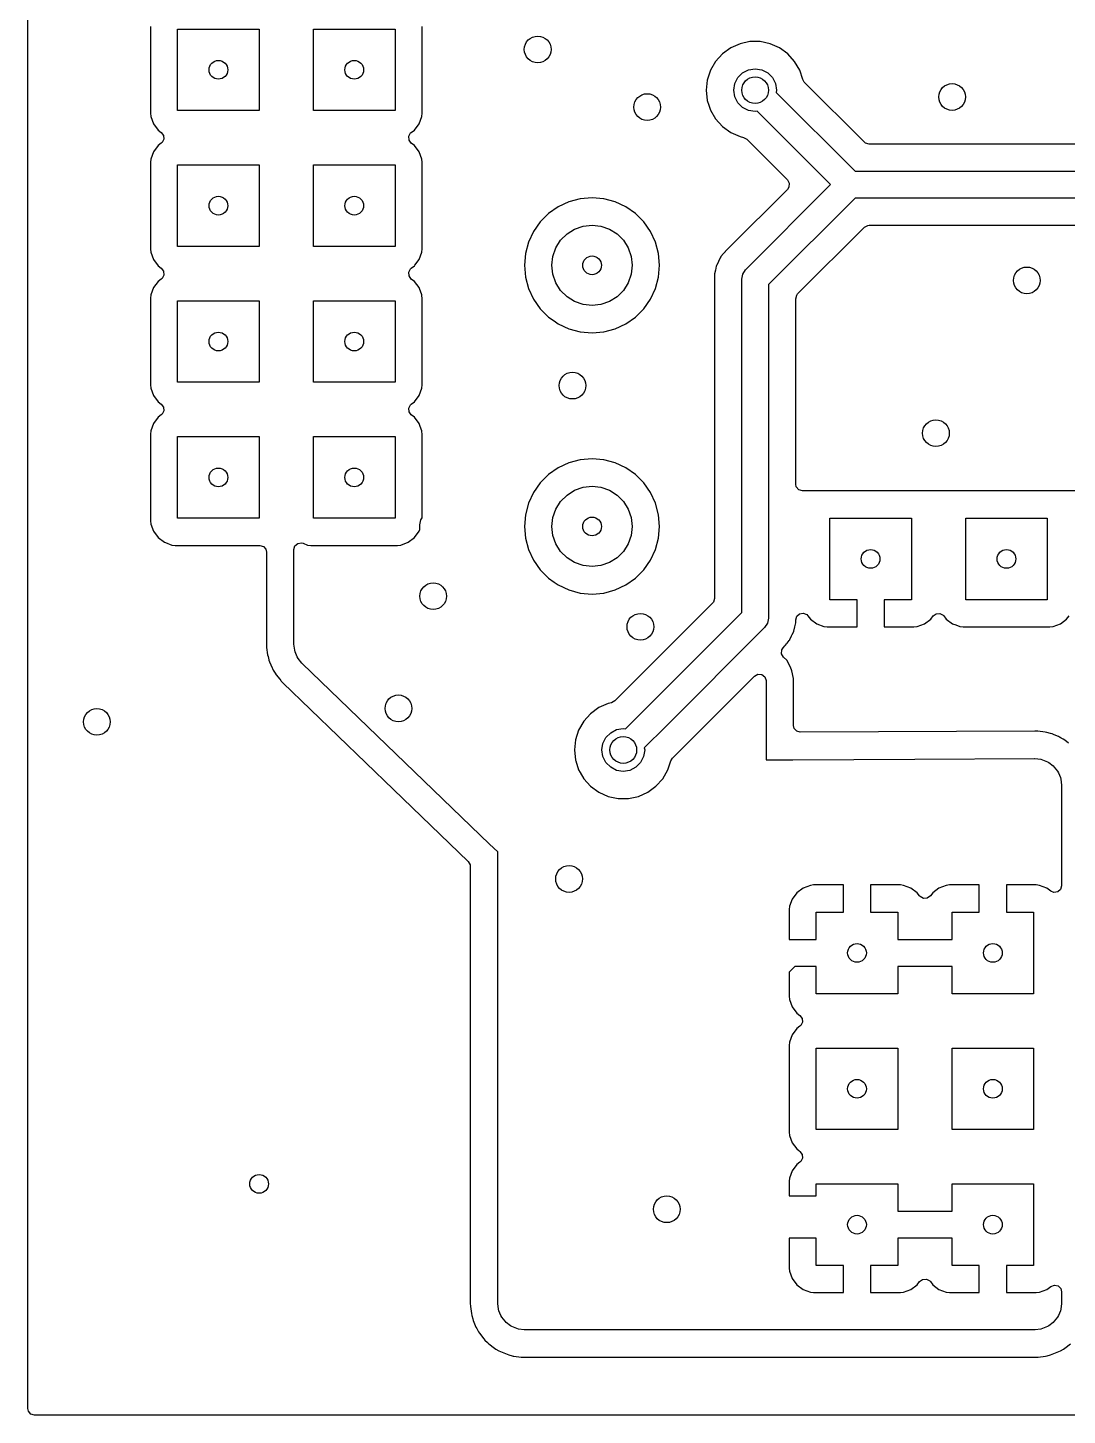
# Model space of a CAD drawing. Extents: x 4.75 to 6.29, y -4.5 to -2.96.
# Drawn here: x 4.754 to 5.519, y -4.498 to -3.477 of the extents above; entities that cross this region are included whole.
import ezdxf

# ---------------------------------------------------------------- set-up
doc = ezdxf.new("R2010")
doc.units = 0
doc.header["$MEASUREMENT"] = 0
doc.layers.add('BLACK', color=7, linetype='CONTINUOUS')

msp = doc.modelspace()

# ---------------------------------------------------------------- linework, layer by layer
at = {"layer": 'BLACK', "linetype": 'CONTINUOUS'}
for p, q in [((4.75411, -3.83947), (4.75411, -2.96222)), ((4.84439, -3.47564), (4.84439, -3.53947)), ((4.86441, -3.53756), (4.86441, -3.47756)), ((4.86441, -3.47756), (4.92441, -3.47756)), ((4.92441, -3.47756), (4.92441, -3.53756)), ((4.96441, -3.53756), (4.96441, -3.47756)), ((4.96441, -3.47756), (5.02441, -3.47756)), ((5.02441, -3.47756), (5.02441, -3.53756)), ((5.04443, -3.53947), (5.04443, -3.47564)), ((5.27143, -3.49141), (5.26534, -3.49583)), ((5.2783, -3.48835), (5.27143, -3.49141)), ((5.28565, -3.48679), (5.2783, -3.48835)), ((5.29317, -3.48679), (5.28565, -3.48679)), ((5.30052, -3.48835), (5.29317, -3.48679)), ((5.30739, -3.49141), (5.30052, -3.48835)), ((5.31347, -3.49583), (5.30739, -3.49141)), ((5.26031, -3.50142), (5.25655, -3.50793)), ((5.26534, -3.49583), (5.26031, -3.50142)), ((5.26031, -3.50142), (5.26031, -3.50142)), ((5.31851, -3.50142), (5.31347, -3.49583)), ((5.32226, -3.50793), (5.31851, -3.50142)), ((5.31851, -3.50142), (5.31851, -3.50142)), ((5.31851, -3.50142), (5.31851, -3.50142)), ((5.25655, -3.50793), (5.25423, -3.51508)), ((5.25655, -3.50793), (5.25655, -3.50793)), ((5.27667, -3.5133), (5.28015, -3.50982)), ((5.28015, -3.50982), (5.28454, -3.50758)), ((5.28454, -3.50758), (5.28941, -3.50681)), ((5.28941, -3.50681), (5.29428, -3.50758)), ((5.29428, -3.50758), (5.29867, -3.50982)), ((5.29867, -3.50982), (5.30215, -3.5133)), ((5.32442, -3.51458), (5.32226, -3.50793)), ((5.32226, -3.50793), (5.32226, -3.50793)), ((5.32226, -3.50793), (5.32226, -3.50793)), ((5.25423, -3.51508), (5.25344, -3.52256)), ((5.25344, -3.52256), (5.25423, -3.53004)), ((5.27366, -3.52256), (5.27443, -3.51769)), ((5.27443, -3.52742), (5.27366, -3.52256)), ((5.27443, -3.51769), (5.27667, -3.5133)), ((5.30215, -3.5133), (5.30439, -3.51769)), ((5.30439, -3.51769), (5.30516, -3.52256)), ((5.30516, -3.52256), (5.30491, -3.52414)), ((5.32563, -3.51655), (5.32442, -3.51458)), ((5.36985, -3.56077), (5.32563, -3.51655)), ((5.25423, -3.53004), (5.25541, -3.53368)), ((5.27667, -3.53181), (5.27443, -3.52742)), ((5.28015, -3.5353), (5.27667, -3.53181)), ((5.30491, -3.52414), (5.36302, -3.58224)), ((4.84439, -3.53947), (4.84465, -3.54186)), ((4.84465, -3.54186), (4.84465, -3.54186)), ((4.84465, -3.54186), (4.84666, -3.54725)), ((4.92441, -3.53756), (4.86441, -3.53756)), ((5.02441, -3.53756), (4.96441, -3.53756)), ((5.04216, -3.54725), (5.04417, -3.54186)), ((5.04417, -3.54186), (5.04443, -3.53947)), ((5.25541, -3.53368), (5.25655, -3.53719)), ((5.25655, -3.53719), (5.25655, -3.53719)), ((5.25655, -3.53719), (5.26031, -3.5437)), ((5.26031, -3.5437), (5.26031, -3.5437)), ((5.26031, -3.5437), (5.26534, -3.54928)), ((5.28454, -3.53754), (5.28015, -3.5353)), ((5.28941, -3.53831), (5.28454, -3.53754)), ((5.29099, -3.53806), (5.28941, -3.53831)), ((5.34502, -3.59209), (5.29099, -3.53806)), ((4.84666, -3.54725), (4.84666, -3.54725)), ((4.84666, -3.54725), (4.85011, -3.55186)), ((4.85011, -3.55186), (4.85242, -3.55359)), ((4.85242, -3.55359), (4.85409, -3.55583)), ((5.03587, -3.55405), (5.0364, -3.55359)), ((5.0364, -3.55359), (5.03871, -3.55186)), ((5.03871, -3.55186), (5.04216, -3.54725)), ((5.04216, -3.54725), (5.04216, -3.54725)), ((5.04216, -3.54725), (5.04216, -3.54725)), ((5.26534, -3.54928), (5.26534, -3.54928)), ((5.26534, -3.54928), (5.27143, -3.5537)), ((5.27143, -3.5537), (5.2783, -3.55676)), ((4.85011, -3.56326), (4.84666, -3.56787)), ((4.85242, -3.56153), (4.85011, -3.56326)), ((4.85295, -3.56107), (4.85242, -3.56153)), ((4.85429, -3.55861), (4.85295, -3.56107)), ((4.85409, -3.55583), (4.85429, -3.55861)), ((5.03453, -3.5565), (5.03587, -3.55405)), ((5.03473, -3.55929), (5.03453, -3.5565)), ((5.0364, -3.56153), (5.03473, -3.55929)), ((5.03871, -3.56326), (5.0364, -3.56153)), ((5.04216, -3.56787), (5.03871, -3.56326)), ((5.2783, -3.55676), (5.28078, -3.55729)), ((5.28078, -3.55729), (5.28324, -3.55862)), ((5.28324, -3.55862), (5.28325, -3.55863)), ((5.28325, -3.55863), (5.3132, -3.58858)), ((5.37068, -3.56144), (5.36985, -3.56077)), ((5.37336, -3.56222), (5.37068, -3.56144)), ((5.61099, -3.56222), (5.37336, -3.56222)), ((4.84465, -3.57326), (4.84439, -3.57564)), ((4.84666, -3.56787), (4.84465, -3.57326)), ((4.84465, -3.57326), (4.84465, -3.57326)), ((4.84666, -3.56787), (4.84666, -3.56787)), ((5.04417, -3.57326), (5.04216, -3.56787)), ((5.04216, -3.56787), (5.04216, -3.56787)), ((5.04443, -3.57564), (5.04417, -3.57326)), ((5.04417, -3.57326), (5.04417, -3.57326)), ((4.84439, -3.57564), (4.84439, -3.63947)), ((4.86441, -3.63756), (4.86441, -3.57756)), ((4.86441, -3.57756), (4.92441, -3.57756)), ((4.92441, -3.57756), (4.92441, -3.63756)), ((4.96441, -3.63756), (4.96441, -3.57756)), ((4.96441, -3.57756), (5.02441, -3.57756)), ((5.02441, -3.57756), (5.02441, -3.63756)), ((5.04443, -3.63947), (5.04443, -3.57564)), ((5.04443, -3.57564), (5.04443, -3.57564)), ((5.36302, -3.58224), (5.62134, -3.58224)), ((5.28245, -3.65466), (5.34502, -3.59209)), ((5.3132, -3.58858), (5.31454, -3.59103)), ((5.31434, -3.59382), (5.3132, -3.59559)), ((5.31454, -3.59103), (5.31434, -3.59382)), ((5.15239, -3.6047), (5.14453, -3.60837)), ((5.16077, -3.60246), (5.15239, -3.6047)), ((5.15239, -3.6047), (5.15239, -3.6047)), ((5.16941, -3.6017), (5.16077, -3.60246)), ((5.17805, -3.60246), (5.16941, -3.6017)), ((5.18643, -3.6047), (5.17805, -3.60246)), ((5.19429, -3.60837), (5.18643, -3.6047)), ((5.18643, -3.6047), (5.18643, -3.6047)), ((5.3132, -3.59559), (5.27009, -3.63871)), ((5.36302, -3.60193), (5.29925, -3.66569)), ((5.62541, -3.60193), (5.36302, -3.60193)), ((5.13742, -3.61334), (5.13129, -3.61947)), ((5.13743, -3.61334), (5.13742, -3.61334)), ((5.14453, -3.60837), (5.13743, -3.61334)), ((5.20139, -3.61334), (5.19429, -3.60837)), ((5.19429, -3.60837), (5.19429, -3.60837)), ((5.20753, -3.61947), (5.20139, -3.61334)), ((5.20139, -3.61334), (5.20139, -3.61334)), ((5.20139, -3.61334), (5.20139, -3.61334)), ((5.13129, -3.61947), (5.12632, -3.62658)), ((5.13129, -3.61947), (5.13129, -3.61947)), ((5.15099, -3.62836), (5.15659, -3.62484)), ((5.15659, -3.62484), (5.16283, -3.62265)), ((5.16283, -3.62265), (5.16941, -3.62191)), ((5.16941, -3.62191), (5.17598, -3.62265)), ((5.17598, -3.62265), (5.18223, -3.62484)), ((5.18223, -3.62484), (5.18783, -3.62836)), ((5.2125, -3.62658), (5.20753, -3.61947)), ((5.32072, -3.67253), (5.36985, -3.6234)), ((5.36985, -3.6234), (5.37231, -3.62206)), ((5.37231, -3.62206), (5.37336, -3.62195)), ((5.37336, -3.62195), (5.62288, -3.62195)), ((5.12265, -3.63444), (5.12041, -3.64282)), ((5.12632, -3.62658), (5.12265, -3.63444)), ((5.12265, -3.63444), (5.12265, -3.63444)), ((5.14279, -3.63864), (5.14631, -3.63303)), ((5.14631, -3.63303), (5.15099, -3.62836)), ((5.18783, -3.62836), (5.19251, -3.63303)), ((5.19251, -3.63303), (5.19603, -3.63864)), ((5.21617, -3.63444), (5.2125, -3.62658)), ((5.21841, -3.64282), (5.21617, -3.63444)), ((4.84439, -3.63947), (4.84465, -3.64186)), ((4.84465, -3.64186), (4.84465, -3.64186)), ((4.84465, -3.64186), (4.84666, -3.64725)), ((4.92441, -3.63756), (4.86441, -3.63756)), ((5.02441, -3.63756), (4.96441, -3.63756)), ((5.04216, -3.64725), (5.04417, -3.64186)), ((5.04417, -3.64186), (5.04422, -3.64142)), ((5.04422, -3.64142), (5.04443, -3.63947)), ((5.04443, -3.63947), (5.04443, -3.63947)), ((5.12041, -3.64282), (5.11965, -3.65146)), ((5.13986, -3.65146), (5.1406, -3.64488)), ((5.1406, -3.64488), (5.14279, -3.63864)), ((5.19603, -3.63864), (5.19822, -3.64488)), ((5.19822, -3.64488), (5.19896, -3.65146)), ((5.21917, -3.65146), (5.21841, -3.64282)), ((5.26382, -3.64583), (5.26253, -3.6486)), ((5.26397, -3.64559), (5.26382, -3.64583)), ((5.26413, -3.64533), (5.26397, -3.64558)), ((5.26397, -3.64558), (5.26397, -3.64559)), ((5.26429, -3.64509), (5.26413, -3.64534)), ((5.26413, -3.64534), (5.26413, -3.64533)), ((5.26625, -3.64275), (5.26429, -3.64509)), ((5.26706, -3.64173), (5.26625, -3.64275)), ((5.2673, -3.6415), (5.26706, -3.64173)), ((5.26706, -3.64173), (5.26706, -3.64173)), ((5.26744, -3.64134), (5.2673, -3.6415)), ((5.26878, -3.63975), (5.26744, -3.64134)), ((5.26954, -3.63918), (5.26878, -3.63975)), ((5.27009, -3.63871), (5.26954, -3.63918)), ((4.84666, -3.64725), (4.84666, -3.64725)), ((4.84666, -3.64725), (4.85011, -3.65186)), ((4.85011, -3.65186), (4.85242, -3.65359)), ((4.85242, -3.65359), (4.85409, -3.65583)), ((4.85409, -3.65583), (4.85429, -3.65861)), ((5.03453, -3.6565), (5.03587, -3.65405)), ((5.03587, -3.65405), (5.0364, -3.65359)), ((5.0364, -3.65359), (5.03871, -3.65186)), ((5.03871, -3.65186), (5.03901, -3.65146)), ((5.03901, -3.65146), (5.04216, -3.64725)), ((5.04216, -3.64725), (5.04216, -3.64725)), ((5.04216, -3.64725), (5.04216, -3.64725)), ((5.11965, -3.65146), (5.12041, -3.6601)), ((5.1406, -3.65803), (5.13986, -3.65146)), ((5.19896, -3.65146), (5.19822, -3.65803)), ((5.21841, -3.6601), (5.21917, -3.65146)), ((5.26025, -3.65515), (5.25963, -3.6578)), ((5.26057, -3.65359), (5.26025, -3.65515)), ((5.26087, -3.65216), (5.26057, -3.65359)), ((5.26096, -3.65188), (5.26087, -3.65216)), ((5.26106, -3.6516), (5.26096, -3.65188)), ((5.26096, -3.65188), (5.26096, -3.65188)), ((5.26116, -3.65133), (5.26106, -3.6516)), ((5.26106, -3.6516), (5.26106, -3.6516)), ((5.26253, -3.6486), (5.26116, -3.65133)), ((5.28032, -3.65785), (5.28245, -3.65466)), ((5.28245, -3.65466), (5.28245, -3.65466)), ((4.85011, -3.66326), (4.84666, -3.66787)), ((4.85242, -3.66153), (4.85011, -3.66326)), ((4.85295, -3.66107), (4.85242, -3.66153)), ((4.85429, -3.65861), (4.85295, -3.66107)), ((5.03473, -3.65929), (5.03453, -3.6565)), ((5.0364, -3.66153), (5.03473, -3.65929)), ((5.03871, -3.66326), (5.0364, -3.66153)), ((5.04216, -3.66787), (5.03871, -3.66326)), ((5.12041, -3.6601), (5.12265, -3.66848)), ((5.14279, -3.66428), (5.1406, -3.65803)), ((5.14631, -3.66988), (5.14279, -3.66428)), ((5.19603, -3.66428), (5.19251, -3.66988)), ((5.19822, -3.65803), (5.19603, -3.66428)), ((5.21617, -3.66848), (5.21841, -3.6601)), ((5.25948, -3.65871), (5.25946, -3.659)), ((5.25946, -3.659), (5.25955, -3.66205)), ((5.25951, -3.65841), (5.25948, -3.65871)), ((5.25948, -3.65871), (5.25948, -3.65871)), ((5.25955, -3.65813), (5.25951, -3.65841)), ((5.25951, -3.65841), (5.25951, -3.65841)), ((5.25963, -3.6578), (5.25955, -3.65813)), ((5.25955, -3.66205), (5.25955, -3.89674)), ((5.27957, -3.66162), (5.28032, -3.65785)), ((5.27957, -3.90709), (5.27957, -3.66162)), ((5.29925, -3.66569), (5.29925, -3.91117)), ((4.84465, -3.67326), (4.84439, -3.67564)), ((4.84439, -3.67564), (4.84439, -3.73947)), ((4.84666, -3.66787), (4.84465, -3.67326)), ((4.84465, -3.67326), (4.84465, -3.67326)), ((4.84666, -3.66787), (4.84666, -3.66787)), ((5.04239, -3.66848), (5.04216, -3.66787)), ((5.04216, -3.66787), (5.04216, -3.66787)), ((5.04216, -3.66787), (5.04216, -3.66787)), ((5.04417, -3.67326), (5.04239, -3.66848)), ((5.04425, -3.67398), (5.04417, -3.67326)), ((5.04417, -3.67326), (5.04417, -3.67326)), ((5.04443, -3.67564), (5.04425, -3.67398)), ((5.04443, -3.73947), (5.04443, -3.67564)), ((5.12265, -3.66848), (5.12265, -3.66848)), ((5.12265, -3.66848), (5.12632, -3.67634)), ((5.12632, -3.67634), (5.12632, -3.67634)), ((5.12632, -3.67634), (5.13129, -3.68344)), ((5.15099, -3.67456), (5.14631, -3.66988)), ((5.15659, -3.67808), (5.15099, -3.67456)), ((5.18783, -3.67456), (5.18223, -3.67808)), ((5.19251, -3.66988), (5.18783, -3.67456)), ((5.20753, -3.68344), (5.2125, -3.67634)), ((5.2125, -3.67634), (5.21617, -3.66848)), ((5.31927, -3.67604), (5.32006, -3.67336)), ((5.31927, -3.81254), (5.31927, -3.67604)), ((5.32006, -3.67336), (5.32072, -3.67253)), ((4.86441, -3.73756), (4.86441, -3.67756)), ((4.86441, -3.67756), (4.92441, -3.67756)), ((4.92441, -3.67756), (4.92441, -3.73756)), ((4.96441, -3.73756), (4.96441, -3.67756)), ((4.96441, -3.67756), (5.02441, -3.67756)), ((5.02441, -3.67756), (5.02441, -3.73756)), ((5.13129, -3.68344), (5.13129, -3.68344)), ((5.13129, -3.68344), (5.13129, -3.68344)), ((5.13129, -3.68344), (5.13742, -3.68958)), ((5.16283, -3.68027), (5.15659, -3.67808)), ((5.16941, -3.68101), (5.16283, -3.68027)), ((5.17598, -3.68027), (5.16941, -3.68101)), ((5.18223, -3.67808), (5.17598, -3.68027)), ((5.20139, -3.68958), (5.20753, -3.68344)), ((5.13742, -3.68958), (5.13743, -3.68958)), ((5.13743, -3.68958), (5.13743, -3.68958)), ((5.13743, -3.68958), (5.14148, -3.69242)), ((5.14148, -3.69242), (5.14453, -3.69455)), ((5.14453, -3.69455), (5.15239, -3.69822)), ((5.18643, -3.69822), (5.19429, -3.69455)), ((5.19429, -3.69455), (5.20139, -3.68958)), ((5.15239, -3.69822), (5.16077, -3.70046)), ((5.16077, -3.70046), (5.16941, -3.70122)), ((5.16941, -3.70122), (5.17805, -3.70046)), ((5.17805, -3.70046), (5.18643, -3.69822)), ((4.92441, -3.73756), (4.86441, -3.73756)), ((5.02441, -3.73756), (4.96441, -3.73756)), ((4.84439, -3.73947), (4.84465, -3.74186)), ((4.84465, -3.74186), (4.84465, -3.74186)), ((4.84465, -3.74186), (4.84666, -3.74725)), ((4.84666, -3.74725), (4.84666, -3.74725)), ((4.84666, -3.74725), (4.85011, -3.75186)), ((5.03871, -3.75186), (5.04216, -3.74725)), ((5.04216, -3.74725), (5.04417, -3.74186)), ((5.04216, -3.74725), (5.04216, -3.74725)), ((5.04216, -3.74725), (5.04216, -3.74725)), ((5.04417, -3.74186), (5.04443, -3.73947)), ((4.85011, -3.75186), (4.85242, -3.75359)), ((4.85242, -3.75359), (4.85409, -3.75583)), ((4.85409, -3.75583), (4.85429, -3.75861)), ((5.03453, -3.7565), (5.03587, -3.75405)), ((5.03473, -3.75929), (5.03453, -3.7565)), ((5.03587, -3.75405), (5.0364, -3.75359)), ((5.0364, -3.75359), (5.03871, -3.75186)), ((4.84666, -3.76787), (4.84465, -3.77326)), ((4.85011, -3.76326), (4.84666, -3.76787)), ((4.84666, -3.76787), (4.84666, -3.76787)), ((4.85242, -3.76153), (4.85011, -3.76326)), ((4.85295, -3.76107), (4.85242, -3.76153)), ((4.85429, -3.75861), (4.85295, -3.76107)), ((5.0364, -3.76153), (5.03473, -3.75929)), ((5.03871, -3.76326), (5.0364, -3.76153)), ((5.04216, -3.76787), (5.03871, -3.76326)), ((5.04303, -3.77019), (5.04216, -3.76787)), ((5.04216, -3.76787), (5.04216, -3.76787)), ((5.04216, -3.76787), (5.04216, -3.76787)), ((4.84465, -3.77326), (4.84439, -3.77564)), ((4.84439, -3.77564), (4.84439, -3.83947)), ((4.84465, -3.77326), (4.84465, -3.77326)), ((4.86441, -3.83756), (4.86441, -3.77756)), ((4.86441, -3.77756), (4.92441, -3.77756)), ((4.92441, -3.77756), (4.92441, -3.83756)), ((4.96441, -3.83756), (4.96441, -3.77756)), ((4.96441, -3.77756), (5.02441, -3.77756)), ((5.02441, -3.77756), (5.02441, -3.83756)), ((5.04417, -3.77326), (5.04303, -3.77019)), ((5.04422, -3.77371), (5.04417, -3.77326)), ((5.04417, -3.77326), (5.04417, -3.77326)), ((5.04443, -3.77564), (5.04422, -3.77371)), ((5.04443, -3.8372), (5.04443, -3.77564)), ((5.15239, -3.7969), (5.14453, -3.80057)), ((5.16077, -3.79466), (5.15239, -3.7969)), ((5.15239, -3.7969), (5.15239, -3.7969)), ((5.16941, -3.7939), (5.16077, -3.79466)), ((5.17805, -3.79466), (5.16941, -3.7939)), ((5.18643, -3.7969), (5.17805, -3.79466)), ((5.19429, -3.80057), (5.18643, -3.7969)), ((5.18643, -3.7969), (5.18643, -3.7969)), ((5.13742, -3.80554), (5.13129, -3.81167)), ((5.13743, -3.80554), (5.13742, -3.80554)), ((5.14453, -3.80057), (5.13743, -3.80554)), ((5.20139, -3.80554), (5.19429, -3.80057)), ((5.19429, -3.80057), (5.19429, -3.80057)), ((5.20753, -3.81167), (5.20139, -3.80554)), ((5.20139, -3.80554), (5.20139, -3.80554)), ((5.20139, -3.80554), (5.20139, -3.80554)), ((5.12632, -3.81878), (5.12265, -3.82664)), ((5.13129, -3.81167), (5.12632, -3.81878)), ((5.13129, -3.81167), (5.13129, -3.81167)), ((5.15099, -3.82056), (5.15659, -3.81704)), ((5.15659, -3.81704), (5.16283, -3.81485)), ((5.16283, -3.81485), (5.16941, -3.81411)), ((5.16941, -3.81411), (5.17598, -3.81485)), ((5.17598, -3.81485), (5.18223, -3.81704)), ((5.18223, -3.81704), (5.18783, -3.82056)), ((5.2125, -3.81878), (5.20753, -3.81167)), ((5.21617, -3.82664), (5.2125, -3.81878)), ((5.31972, -3.8146), (5.31927, -3.81254)), ((5.32155, -3.81671), (5.31972, -3.8146)), ((5.32423, -3.8175), (5.32155, -3.81671)), ((5.57919, -3.8175), (5.32423, -3.8175)), ((5.12265, -3.82664), (5.12041, -3.83502)), ((5.12265, -3.82664), (5.12265, -3.82664)), ((5.14279, -3.83084), (5.14631, -3.82523)), ((5.14631, -3.82523), (5.15099, -3.82056)), ((5.18783, -3.82056), (5.19251, -3.82523)), ((5.19251, -3.82523), (5.19603, -3.83084)), ((5.21841, -3.83502), (5.21617, -3.82664)), ((4.75411, -4.49289), (4.75411, -3.83947)), ((4.84439, -3.83947), (4.84465, -3.84186)), ((4.92441, -3.83756), (4.86441, -3.83756)), ((5.02441, -3.83756), (4.96441, -3.83756)), ((5.04266, -3.8425), (5.04341, -3.83873)), ((5.04341, -3.83873), (5.04443, -3.8372)), ((5.12041, -3.83502), (5.11965, -3.84366)), ((5.13986, -3.84366), (5.1406, -3.83708)), ((5.1406, -3.83708), (5.14279, -3.83084)), ((5.19603, -3.83084), (5.19822, -3.83708)), ((5.19822, -3.83708), (5.19896, -3.84366)), ((5.21917, -3.84366), (5.21841, -3.83502)), ((5.34441, -3.89756), (5.34441, -3.83756)), ((5.34441, -3.83756), (5.40441, -3.83756)), ((5.40441, -3.83756), (5.40441, -3.89756)), ((5.44441, -3.89756), (5.44441, -3.83756)), ((5.44441, -3.83756), (5.50441, -3.83756)), ((5.50441, -3.83756), (5.50441, -3.89756)), ((4.84465, -3.84186), (4.84465, -3.84186)), ((4.84465, -3.84186), (4.84666, -3.84725)), ((4.84666, -3.84725), (4.84666, -3.84725)), ((4.84666, -3.84725), (4.85011, -3.85186)), ((5.03871, -3.85186), (5.04216, -3.84725)), ((5.04216, -3.84725), (5.04266, -3.84592)), ((5.04266, -3.84592), (5.04266, -3.8425)), ((5.11965, -3.84366), (5.12041, -3.8523)), ((5.1406, -3.85023), (5.13986, -3.84366)), ((5.19896, -3.84366), (5.19822, -3.85023)), ((5.21841, -3.8523), (5.21917, -3.84366)), ((4.85011, -3.85186), (4.85472, -3.85531)), ((4.85472, -3.85531), (4.85472, -3.85531)), ((4.85472, -3.85531), (4.85472, -3.85531)), ((4.85472, -3.85531), (4.8554, -3.85556)), ((4.8554, -3.85556), (4.86011, -3.85732)), ((4.86011, -3.85732), (4.86011, -3.85732)), ((4.86011, -3.85732), (4.86249, -3.85758)), ((4.86249, -3.85758), (4.86249, -3.85758)), ((4.86249, -3.85758), (4.86249, -3.85758)), ((4.86249, -3.85758), (4.86249, -3.85758)), ((4.86249, -3.85758), (4.92482, -3.85758)), ((4.92482, -3.85758), (4.9275, -3.85837)), ((4.9275, -3.85837), (4.92934, -3.86048)), ((4.95, -3.8607), (4.95079, -3.85801)), ((4.95079, -3.85801), (4.9529, -3.85618)), ((4.9529, -3.85618), (4.95567, -3.85579)), ((4.95567, -3.85579), (4.95669, -3.85605)), ((4.95669, -3.85605), (4.96011, -3.85732)), ((4.96011, -3.85732), (4.96011, -3.85732)), ((4.96011, -3.85732), (4.96011, -3.85732)), ((4.96011, -3.85732), (4.96249, -3.85758)), ((4.96249, -3.85758), (4.96249, -3.85758)), ((4.96249, -3.85758), (4.96249, -3.85758)), ((4.96249, -3.85758), (4.96249, -3.85758)), ((4.96249, -3.85758), (5.02632, -3.85758)), ((5.02632, -3.85758), (5.02871, -3.85732)), ((5.02632, -3.85758), (5.02632, -3.85758)), ((5.02632, -3.85758), (5.02632, -3.85758)), ((5.02632, -3.85758), (5.02632, -3.85758)), ((5.02871, -3.85732), (5.0341, -3.85531)), ((5.02871, -3.85732), (5.02871, -3.85732)), ((5.02871, -3.85732), (5.02871, -3.85732)), ((5.0341, -3.85531), (5.03871, -3.85186)), ((5.12041, -3.8523), (5.12265, -3.86068)), ((5.14279, -3.85648), (5.1406, -3.85023)), ((5.14631, -3.86208), (5.14279, -3.85648)), ((5.19603, -3.85648), (5.19251, -3.86208)), ((5.19822, -3.85023), (5.19603, -3.85648)), ((5.21617, -3.86068), (5.21841, -3.8523)), ((4.92934, -3.86048), (4.92978, -3.86254)), ((4.92978, -3.86254), (4.92978, -3.93039)), ((4.95, -3.93005), (4.95, -3.8607)), ((5.12265, -3.86068), (5.12265, -3.86068)), ((5.12265, -3.86068), (5.12632, -3.86854)), ((5.12632, -3.86854), (5.12632, -3.86854)), ((5.12632, -3.86854), (5.13129, -3.87564)), ((5.15099, -3.86676), (5.14631, -3.86208)), ((5.15659, -3.87028), (5.15099, -3.86676)), ((5.16283, -3.87247), (5.15659, -3.87028)), ((5.18223, -3.87028), (5.17598, -3.87247)), ((5.18783, -3.86676), (5.18223, -3.87028)), ((5.19251, -3.86208), (5.18783, -3.86676)), ((5.20753, -3.87564), (5.2125, -3.86854)), ((5.2125, -3.86854), (5.21617, -3.86068)), ((5.13129, -3.87564), (5.13129, -3.87564)), ((5.13129, -3.87564), (5.13129, -3.87564)), ((5.13129, -3.87564), (5.13742, -3.88178)), ((5.16941, -3.87321), (5.16283, -3.87247)), ((5.17598, -3.87247), (5.16941, -3.87321)), ((5.20139, -3.88178), (5.20753, -3.87564)), ((5.13742, -3.88178), (5.13743, -3.88178)), ((5.13743, -3.88178), (5.13743, -3.88178)), ((5.13743, -3.88178), (5.14148, -3.88462)), ((5.14148, -3.88462), (5.14453, -3.88675)), ((5.14453, -3.88675), (5.15239, -3.89042)), ((5.15239, -3.89042), (5.16077, -3.89266)), ((5.17805, -3.89266), (5.18643, -3.89042)), ((5.18643, -3.89042), (5.19429, -3.88675)), ((5.19429, -3.88675), (5.20139, -3.88178)), ((5.16077, -3.89266), (5.16941, -3.89342)), ((5.16941, -3.89342), (5.17805, -3.89266)), ((5.25809, -3.90025), (5.19658, -3.96177)), ((5.25876, -3.89943), (5.25809, -3.90025)), ((5.25955, -3.89674), (5.25876, -3.89943)), ((5.36441, -3.89756), (5.34441, -3.89756)), ((5.36441, -3.91756), (5.36441, -3.89756)), ((5.40441, -3.89756), (5.38441, -3.89756)), ((5.38441, -3.89756), (5.38441, -3.91756)), ((5.50441, -3.89756), (5.44441, -3.89756)), ((5.20972, -3.97694), (5.27957, -3.90709)), ((5.29925, -3.91117), (5.2985, -3.91494)), ((5.31932, -3.91247), (5.32003, -3.90976)), ((5.32003, -3.90976), (5.32209, -3.90787)), ((5.32209, -3.90787), (5.32484, -3.90739)), ((5.32484, -3.90739), (5.32742, -3.90848)), ((5.32742, -3.90848), (5.32825, -3.90935)), ((5.32825, -3.90935), (5.33012, -3.91185)), ((5.4187, -3.91185), (5.42043, -3.90954)), ((5.42043, -3.90954), (5.42266, -3.90786)), ((5.42266, -3.90786), (5.42545, -3.90766)), ((5.42545, -3.90766), (5.4279, -3.909)), ((5.4279, -3.909), (5.42837, -3.90954)), ((5.42837, -3.90954), (5.43011, -3.91186)), ((5.51871, -3.91186), (5.52044, -3.90955)), ((5.29637, -3.91813), (5.22364, -3.99086)), ((5.2985, -3.91494), (5.29637, -3.91813)), ((5.31675, -3.92328), (5.31766, -3.92145)), ((5.31766, -3.92145), (5.31776, -3.92118)), ((5.31766, -3.92145), (5.31766, -3.92145)), ((5.31776, -3.92118), (5.31786, -3.9209)), ((5.31776, -3.92118), (5.31776, -3.92118)), ((5.31786, -3.9209), (5.31795, -3.92063)), ((5.31786, -3.9209), (5.31786, -3.9209)), ((5.31795, -3.92063), (5.31857, -3.91763)), ((5.31795, -3.92063), (5.31795, -3.92063)), ((5.31857, -3.91763), (5.31858, -3.91758)), ((5.31858, -3.91758), (5.31927, -3.91466)), ((5.31927, -3.91466), (5.31931, -3.91437)), ((5.31931, -3.91437), (5.31934, -3.91408)), ((5.31931, -3.91437), (5.31931, -3.91437)), ((5.31936, -3.91379), (5.31932, -3.91247)), ((5.31934, -3.91408), (5.31936, -3.91379)), ((5.31934, -3.91408), (5.31934, -3.91408)), ((5.31936, -3.91379), (5.31936, -3.91379)), ((5.33012, -3.91185), (5.33473, -3.91529)), ((5.33473, -3.91529), (5.34011, -3.9173)), ((5.34011, -3.9173), (5.3425, -3.91756)), ((5.3425, -3.91756), (5.3425, -3.91756)), ((5.3425, -3.91756), (5.36441, -3.91756)), ((5.38441, -3.91756), (5.40632, -3.91756)), ((5.40632, -3.91756), (5.4087, -3.9173)), ((5.40632, -3.91756), (5.40632, -3.91756)), ((5.4087, -3.9173), (5.41409, -3.91529)), ((5.41409, -3.91529), (5.4187, -3.91185)), ((5.41409, -3.91529), (5.41409, -3.91529)), ((5.43011, -3.91186), (5.43472, -3.91531)), ((5.43472, -3.91531), (5.43472, -3.91531)), ((5.43472, -3.91531), (5.43472, -3.91531)), ((5.43472, -3.91531), (5.43704, -3.91618)), ((5.43704, -3.91618), (5.44011, -3.91732)), ((5.44011, -3.91732), (5.44011, -3.91732)), ((5.44011, -3.91732), (5.44249, -3.91758)), ((5.44249, -3.91758), (5.44249, -3.91758)), ((5.44249, -3.91758), (5.44249, -3.91758)), ((5.44249, -3.91758), (5.44249, -3.91758)), ((5.44249, -3.91758), (5.50632, -3.91758)), ((5.50632, -3.91758), (5.50871, -3.91732)), ((5.50632, -3.91758), (5.50632, -3.91758)), ((5.50632, -3.91758), (5.50632, -3.91758)), ((5.50632, -3.91758), (5.50632, -3.91758)), ((5.50871, -3.91732), (5.5141, -3.91531)), ((5.50871, -3.91732), (5.50871, -3.91732)), ((5.50871, -3.91732), (5.50871, -3.91732)), ((5.5141, -3.91531), (5.51413, -3.91529)), ((5.51413, -3.91529), (5.51871, -3.91186)), ((4.92978, -3.93039), (4.92981, -3.93106)), ((4.92981, -3.93106), (4.92987, -3.93207)), ((4.95002, -3.93038), (4.95, -3.93005)), ((4.95061, -3.93476), (4.95002, -3.93038)), ((5.31004, -3.93304), (5.31138, -3.93145)), ((5.31138, -3.93145), (5.31152, -3.93129)), ((5.31152, -3.93129), (5.31176, -3.93105)), ((5.31176, -3.93105), (5.31256, -3.93003)), ((5.31256, -3.93003), (5.31303, -3.92947)), ((5.31303, -3.92947), (5.31453, -3.92769)), ((5.31453, -3.92769), (5.31469, -3.92745)), ((5.31469, -3.92745), (5.31485, -3.9272)), ((5.31469, -3.92745), (5.31469, -3.92745)), ((5.31485, -3.9272), (5.315, -3.92695)), ((5.31485, -3.9272), (5.31485, -3.9272)), ((5.315, -3.92695), (5.31629, -3.92418)), ((5.31629, -3.92418), (5.31675, -3.92328)), ((4.92987, -3.93207), (4.92994, -3.93274)), ((4.92994, -3.93274), (4.93067, -3.93813)), ((4.93067, -3.93813), (4.93094, -3.93946)), ((4.93094, -3.93946), (4.9316, -3.94186)), ((4.9316, -3.94186), (4.93165, -3.94204)), ((4.95096, -3.93604), (4.95061, -3.93476)), ((4.9525, -3.93965), (4.95096, -3.93604)), ((4.95317, -3.94079), (4.9525, -3.93965)), ((4.95592, -3.94426), (4.95317, -3.94079)), ((5.30895, -3.93734), (5.30915, -3.93455)), ((5.31029, -3.93979), (5.30895, -3.93734)), ((5.30915, -3.93455), (5.30999, -3.93309)), ((5.30999, -3.93309), (5.31004, -3.93304)), ((5.31269, -3.9422), (5.31029, -3.93979)), ((4.93165, -3.94204), (4.93165, -3.94204)), ((4.93165, -3.94204), (4.93209, -3.94332)), ((4.93209, -3.94332), (4.93209, -3.94332)), ((4.93209, -3.94332), (4.93399, -3.9478)), ((4.93399, -3.9478), (4.93416, -3.94818)), ((4.93416, -3.94818), (4.93477, -3.94939)), ((4.93477, -3.94939), (4.93614, -3.95169)), ((4.93614, -3.95169), (4.9369, -3.95281)), ((4.95614, -3.9445), (4.95592, -3.94426)), ((5.09398, -4.0774), (4.95614, -3.9445)), ((5.31545, -3.94725), (5.31269, -3.9422)), ((5.31643, -3.94987), (5.31545, -3.94725)), ((5.31545, -3.94725), (5.31545, -3.94725)), ((5.31545, -3.94725), (5.31545, -3.94725)), ((5.31765, -3.95549), (5.31643, -3.94987)), ((5.31643, -3.94987), (5.31643, -3.94987)), ((4.9369, -3.95281), (4.93951, -3.9561)), ((4.93951, -3.9561), (4.94028, -3.95707)), ((4.94028, -3.95707), (4.94072, -3.95759)), ((4.94072, -3.95759), (4.94139, -3.95833)), ((4.94139, -3.95833), (4.94187, -3.95882)), ((4.94187, -3.95882), (5.02321, -4.03725)), ((5.19658, -3.96177), (5.18623, -3.97211)), ((5.19658, -3.96177), (5.19658, -3.96177)), ((5.23902, -4.00379), (5.28903, -3.95378)), ((5.28903, -3.95378), (5.29148, -3.95244)), ((5.29148, -3.95244), (5.29427, -3.95264)), ((5.29427, -3.95264), (5.29651, -3.95431)), ((5.29651, -3.95431), (5.29749, -3.95693)), ((5.29749, -3.95693), (5.2975, -3.95729)), ((5.2975, -3.95729), (5.2975, -4.01548)), ((5.31769, -3.9561), (5.31765, -3.95549)), ((5.31769, -3.95621), (5.31769, -3.9561)), ((5.31772, -3.95692), (5.31769, -3.95621)), ((5.31772, -3.99018), (5.31772, -3.95692)), ((5.18623, -3.97211), (5.18378, -3.97345)), ((5.16832, -3.98146), (5.16329, -3.98705)), ((5.17441, -3.97704), (5.16832, -3.98146)), ((5.18128, -3.97398), (5.17441, -3.97704)), ((5.17441, -3.97704), (5.17441, -3.97704)), ((5.18376, -3.97346), (5.18128, -3.97398)), ((5.18378, -3.97345), (5.18376, -3.97346)), ((5.19397, -3.99269), (5.20972, -3.97694)), ((5.20972, -3.97694), (5.20972, -3.97694)), ((5.16329, -3.98705), (5.15953, -3.99356)), ((5.16329, -3.98705), (5.16329, -3.98705)), ((5.18752, -3.99321), (5.19239, -3.99244)), ((5.19239, -3.99244), (5.19397, -3.99269)), ((5.22364, -3.99086), (5.20789, -4.00661)), ((5.31818, -3.99226), (5.31772, -3.99018)), ((5.32002, -3.99436), (5.31818, -3.99226)), ((5.15721, -4.00071), (5.15642, -4.00819)), ((5.15953, -3.99356), (5.15721, -4.00071)), ((5.15953, -3.99356), (5.15953, -3.99356)), ((5.17741, -4.00332), (5.17965, -3.99893)), ((5.17965, -3.99893), (5.18313, -3.99545)), ((5.18313, -3.99545), (5.18752, -3.99321)), ((5.3227, -3.99514), (5.32002, -3.99436)), ((5.49528, -3.99426), (5.3227, -3.99514)), ((5.49595, -3.99428), (5.49528, -3.99426)), ((5.49693, -3.99434), (5.49595, -3.99428)), ((5.49716, -3.99436), (5.49693, -3.99434)), ((5.49759, -3.9944), (5.49716, -3.99436)), ((5.50288, -3.99507), (5.49759, -3.9944)), ((5.50419, -3.99533), (5.50288, -3.99507)), ((5.50673, -3.996), (5.50419, -3.99533)), ((5.50419, -3.99533), (5.50419, -3.99533)), ((5.50799, -3.99642), (5.50673, -3.996)), ((5.50952, -3.99705), (5.50799, -3.99642)), ((5.50799, -3.99642), (5.50799, -3.99642)), ((5.50799, -3.99642), (5.50799, -3.99642)), ((5.51277, -3.99838), (5.50952, -3.99705)), ((5.51341, -3.99869), (5.51277, -3.99838)), ((5.51397, -3.99896), (5.51341, -3.99869)), ((5.51474, -3.9994), (5.51397, -3.99896)), ((5.51397, -3.99896), (5.51397, -3.99896)), ((5.51625, -4.00027), (5.51474, -3.9994)), ((5.51735, -4.001), (5.51625, -4.00027)), ((5.52009, -4.00309), (5.51735, -4.001)), ((5.51735, -4.001), (5.51735, -4.001)), ((5.51735, -4.001), (5.51735, -4.001)), ((5.15642, -4.00819), (5.15721, -4.01567)), ((5.17664, -4.00819), (5.17741, -4.00332)), ((5.17741, -4.01306), (5.17664, -4.00819)), ((5.17965, -4.01745), (5.17741, -4.01306)), ((5.20737, -4.01306), (5.20513, -4.01745)), ((5.20814, -4.00819), (5.20737, -4.01306)), ((5.20789, -4.00661), (5.20814, -4.00819)), ((5.22861, -4.0142), (5.23902, -4.00379)), ((5.23902, -4.00379), (5.23902, -4.00379)), ((5.15721, -4.01567), (5.15737, -4.01617)), ((5.15737, -4.01617), (5.15953, -4.02282)), ((5.15953, -4.02282), (5.16065, -4.02475)), ((5.18313, -4.02093), (5.17965, -4.01745)), ((5.18752, -4.02317), (5.18313, -4.02093)), ((5.19239, -4.02394), (5.18752, -4.02317)), ((5.19726, -4.02317), (5.19239, -4.02394)), ((5.20165, -4.02093), (5.19726, -4.02317)), ((5.20513, -4.01745), (5.20165, -4.02093)), ((5.22149, -4.02933), (5.22524, -4.02282)), ((5.22524, -4.02282), (5.2274, -4.01617)), ((5.2274, -4.01617), (5.22861, -4.0142)), ((5.2975, -4.01548), (5.31728, -4.01538)), ((5.31728, -4.01538), (5.40686, -4.01493)), ((5.31728, -4.01538), (5.31728, -4.01538)), ((5.31728, -4.01538), (5.31728, -4.01538)), ((5.31728, -4.01538), (5.31728, -4.01538)), ((5.40686, -4.01493), (5.49505, -4.01448)), ((5.49505, -4.01448), (5.49538, -4.0145)), ((5.49538, -4.0145), (5.49968, -4.01505)), ((5.49968, -4.01505), (5.50094, -4.01538)), ((5.50094, -4.01538), (5.50449, -4.01684)), ((5.50449, -4.01684), (5.50562, -4.01748)), ((5.50562, -4.01748), (5.50868, -4.01981)), ((5.50868, -4.01981), (5.5096, -4.02073)), ((5.5096, -4.02073), (5.51195, -4.02377)), ((5.16065, -4.02475), (5.16329, -4.02933)), ((5.16329, -4.02933), (5.16329, -4.02933)), ((5.16329, -4.02933), (5.16832, -4.03492)), ((5.21645, -4.03492), (5.22149, -4.02933)), ((5.51195, -4.02377), (5.5126, -4.0249)), ((5.5126, -4.0249), (5.51407, -4.02845)), ((5.51407, -4.02845), (5.51441, -4.0297)), ((5.51441, -4.0297), (5.51498, -4.034)), ((5.02321, -4.03725), (5.07827, -4.09034)), ((5.16832, -4.03492), (5.16832, -4.03492)), ((5.16832, -4.03492), (5.17441, -4.03934)), ((5.17441, -4.03934), (5.18128, -4.04239)), ((5.18128, -4.04239), (5.18863, -4.04396)), ((5.18863, -4.04396), (5.19615, -4.04396)), ((5.19615, -4.04396), (5.2035, -4.04239)), ((5.2035, -4.04239), (5.21037, -4.03934)), ((5.21037, -4.03934), (5.21645, -4.03492)), ((5.51498, -4.034), (5.515, -4.03433)), ((5.515, -4.03433), (5.515, -4.10808)), ((5.1, -4.08321), (5.09398, -4.0774)), ((5.09398, -4.0774), (5.09398, -4.0774)), ((5.1, -4.09157), (5.1, -4.08321)), ((5.07827, -4.09034), (5.07965, -4.09277)), ((5.07965, -4.09277), (5.07978, -4.09391)), ((5.07978, -4.09391), (5.07978, -4.41548)), ((5.1, -4.41515), (5.1, -4.09157)), ((5.1, -4.09157), (5.1, -4.09157)), ((5.1, -4.09157), (5.1, -4.09157)), ((5.32012, -4.11327), (5.31668, -4.11788)), ((5.32473, -4.10982), (5.32012, -4.11327)), ((5.33011, -4.10782), (5.32473, -4.10982)), ((5.32473, -4.10982), (5.32473, -4.10982)), ((5.3325, -4.10756), (5.33011, -4.10782)), ((5.35441, -4.10756), (5.3325, -4.10756)), ((5.35441, -4.12756), (5.35441, -4.10756)), ((5.39632, -4.10756), (5.37441, -4.10756)), ((5.37441, -4.10756), (5.37441, -4.12756)), ((5.3987, -4.10782), (5.39632, -4.10756)), ((5.40409, -4.10982), (5.3987, -4.10782)), ((5.4087, -4.11327), (5.40409, -4.10982)), ((5.41044, -4.1156), (5.4087, -4.11327)), ((5.4109, -4.11613), (5.41044, -4.1156)), ((5.41838, -4.1156), (5.41614, -4.11727)), ((5.42012, -4.11327), (5.41838, -4.1156)), ((5.42473, -4.10982), (5.42012, -4.11327)), ((5.43011, -4.10782), (5.42473, -4.10982)), ((5.42473, -4.10982), (5.42473, -4.10982)), ((5.4325, -4.10756), (5.43011, -4.10782)), ((5.45441, -4.10756), (5.4325, -4.10756)), ((5.45441, -4.12756), (5.45441, -4.10756)), ((5.49632, -4.10756), (5.47441, -4.10756)), ((5.47441, -4.10756), (5.47441, -4.12756)), ((5.4987, -4.10782), (5.49632, -4.10756)), ((5.50409, -4.10982), (5.4987, -4.10782)), ((5.50707, -4.11205), (5.50409, -4.10982)), ((5.50933, -4.11299), (5.50707, -4.11205)), ((5.5121, -4.11259), (5.50933, -4.11299)), ((5.51421, -4.11076), (5.5121, -4.11259)), ((5.515, -4.10808), (5.51421, -4.11076)), ((5.31467, -4.12326), (5.31441, -4.12565)), ((5.31441, -4.12565), (5.31441, -4.14756)), ((5.31668, -4.11788), (5.31467, -4.12326)), ((5.31668, -4.11788), (5.31668, -4.11788)), ((5.41335, -4.11747), (5.4109, -4.11613)), ((5.41614, -4.11727), (5.41335, -4.11747)), ((5.33441, -4.14756), (5.33441, -4.12756)), ((5.33441, -4.12756), (5.35441, -4.12756)), ((5.37441, -4.12756), (5.39441, -4.12756)), ((5.39441, -4.12756), (5.39441, -4.14756)), ((5.43441, -4.14756), (5.43441, -4.12756)), ((5.43441, -4.12756), (5.45441, -4.12756)), ((5.47441, -4.12756), (5.49441, -4.12756)), ((5.49441, -4.12756), (5.49441, -4.18756)), ((5.31441, -4.14756), (5.33441, -4.14756)), ((5.39441, -4.14756), (5.43441, -4.14756)), ((5.31864, -4.16756), (5.31441, -4.17179)), ((5.31441, -4.17179), (5.31441, -4.18947)), ((5.33441, -4.16756), (5.31864, -4.16756)), ((5.33441, -4.18756), (5.33441, -4.16756)), ((5.43441, -4.16756), (5.39441, -4.16756)), ((5.39441, -4.16756), (5.39441, -4.18756)), ((5.43441, -4.18756), (5.43441, -4.16756)), ((5.31441, -4.18947), (5.31467, -4.19185)), ((5.31467, -4.19185), (5.31668, -4.19724)), ((5.31668, -4.19724), (5.31668, -4.19724)), ((5.31668, -4.19724), (5.32012, -4.20185)), ((5.39441, -4.18756), (5.33441, -4.18756)), ((5.49441, -4.18756), (5.43441, -4.18756)), ((5.32012, -4.20185), (5.32243, -4.20358)), ((5.32243, -4.20358), (5.32411, -4.20581)), ((5.32411, -4.20581), (5.32431, -4.2086)), ((5.32011, -4.21326), (5.31666, -4.21787)), ((5.32243, -4.21152), (5.32011, -4.21326)), ((5.32297, -4.21105), (5.32243, -4.21152)), ((5.32431, -4.2086), (5.32297, -4.21105)), ((5.31465, -4.22326), (5.31439, -4.22564)), ((5.31439, -4.22564), (5.31439, -4.28947)), ((5.31666, -4.21787), (5.31465, -4.22326)), ((5.31465, -4.22326), (5.31465, -4.22326)), ((5.31666, -4.21787), (5.31666, -4.21787)), ((5.33441, -4.28756), (5.33441, -4.22756)), ((5.33441, -4.22756), (5.39441, -4.22756)), ((5.39441, -4.22756), (5.39441, -4.28756)), ((5.43441, -4.28756), (5.43441, -4.22756)), ((5.43441, -4.22756), (5.49441, -4.22756)), ((5.49441, -4.22756), (5.49441, -4.28756)), ((5.39441, -4.28756), (5.33441, -4.28756)), ((5.49441, -4.28756), (5.43441, -4.28756)), ((5.31439, -4.28947), (5.31465, -4.29186)), ((5.31465, -4.29186), (5.31465, -4.29186)), ((5.31465, -4.29186), (5.31666, -4.29725)), ((5.31666, -4.29725), (5.31666, -4.29725)), ((5.31666, -4.29725), (5.32011, -4.30186)), ((5.32011, -4.30186), (5.32011, -4.30186)), ((5.32011, -4.30186), (5.32011, -4.30186)), ((5.32011, -4.30186), (5.32153, -4.30293)), ((5.32153, -4.30293), (5.32243, -4.3036)), ((5.32243, -4.3036), (5.32411, -4.30584)), ((5.32431, -4.30863), (5.32297, -4.31108)), ((5.32411, -4.30584), (5.32431, -4.30863)), ((5.31668, -4.31788), (5.31467, -4.32326)), ((5.32012, -4.31327), (5.31668, -4.31788)), ((5.31668, -4.31788), (5.31668, -4.31788)), ((5.32243, -4.31154), (5.32012, -4.31327)), ((5.32297, -4.31108), (5.32243, -4.31154)), ((5.31467, -4.32326), (5.31441, -4.32565)), ((5.31441, -4.32565), (5.31441, -4.33642)), ((5.33441, -4.33642), (5.33441, -4.32756)), ((5.33441, -4.32756), (5.39441, -4.32756)), ((5.39441, -4.32756), (5.39441, -4.34756)), ((5.43441, -4.34756), (5.43441, -4.32756)), ((5.43441, -4.32756), (5.49441, -4.32756)), ((5.49441, -4.32756), (5.49441, -4.38756)), ((5.31441, -4.33642), (5.33441, -4.33642)), ((5.39441, -4.34756), (5.43441, -4.34756)), ((5.31441, -4.36756), (5.31441, -4.38947)), ((5.33441, -4.36756), (5.31441, -4.36756)), ((5.33441, -4.38756), (5.33441, -4.36756)), ((5.39441, -4.36756), (5.39441, -4.38756)), ((5.43441, -4.36756), (5.39441, -4.36756)), ((5.43441, -4.38756), (5.43441, -4.36756)), ((5.31441, -4.38947), (5.31467, -4.39185)), ((5.35441, -4.38756), (5.33441, -4.38756)), ((5.35441, -4.40756), (5.35441, -4.38756)), ((5.39441, -4.38756), (5.37441, -4.38756)), ((5.37441, -4.38756), (5.37441, -4.40756)), ((5.45441, -4.38756), (5.43441, -4.38756)), ((5.45441, -4.40756), (5.45441, -4.38756)), ((5.49441, -4.38756), (5.47441, -4.38756)), ((5.47441, -4.38756), (5.47441, -4.40756)), ((5.31467, -4.39185), (5.31668, -4.39724)), ((5.31668, -4.39724), (5.31668, -4.39724)), ((5.31668, -4.39724), (5.32012, -4.40185)), ((5.4087, -4.40185), (5.41044, -4.39952)), ((5.41044, -4.39952), (5.41268, -4.39785)), ((5.41268, -4.39785), (5.41546, -4.39765)), ((5.41546, -4.39765), (5.41792, -4.39899)), ((5.41792, -4.39899), (5.41838, -4.39952)), ((5.41838, -4.39952), (5.42012, -4.40185)), ((5.32012, -4.40185), (5.32473, -4.40529)), ((5.32473, -4.40529), (5.33011, -4.4073)), ((5.33011, -4.4073), (5.3325, -4.40756)), ((5.3325, -4.40756), (5.3325, -4.40756)), ((5.3325, -4.40756), (5.35441, -4.40756)), ((5.37441, -4.40756), (5.39632, -4.40756)), ((5.39632, -4.40756), (5.3987, -4.4073)), ((5.39632, -4.40756), (5.39632, -4.40756)), ((5.3987, -4.4073), (5.40409, -4.40529)), ((5.40409, -4.40529), (5.4087, -4.40185)), ((5.40409, -4.40529), (5.40409, -4.40529)), ((5.42012, -4.40185), (5.42473, -4.40529)), ((5.42473, -4.40529), (5.43011, -4.4073)), ((5.43011, -4.4073), (5.4325, -4.40756)), ((5.4325, -4.40756), (5.4325, -4.40756)), ((5.4325, -4.40756), (5.45441, -4.40756)), ((5.47441, -4.40756), (5.49632, -4.40756)), ((5.49632, -4.40756), (5.4987, -4.4073)), ((5.49632, -4.40756), (5.49632, -4.40756)), ((5.4987, -4.4073), (5.50409, -4.40529)), ((5.50409, -4.40529), (5.50707, -4.40307)), ((5.50409, -4.40529), (5.50409, -4.40529)), ((5.50707, -4.40307), (5.50969, -4.40209)), ((5.50969, -4.40209), (5.51242, -4.40268)), ((5.51242, -4.40268), (5.51439, -4.40466)), ((5.51439, -4.40466), (5.515, -4.40704)), ((5.515, -4.40704), (5.515, -4.41515)), ((5.07978, -4.41548), (5.07981, -4.41614)), ((5.07981, -4.41614), (5.07987, -4.41713)), ((5.07987, -4.41713), (5.07993, -4.41779)), ((5.07993, -4.41779), (5.08063, -4.42306)), ((5.10002, -4.41548), (5.1, -4.41515)), ((5.10059, -4.41976), (5.10002, -4.41548)), ((5.10092, -4.42101), (5.10059, -4.41976)), ((5.10239, -4.42455), (5.10092, -4.42101)), ((5.51408, -4.42101), (5.51261, -4.42455)), ((5.51441, -4.41976), (5.51408, -4.42101)), ((5.51498, -4.41548), (5.51441, -4.41976)), ((5.515, -4.41515), (5.51498, -4.41548)), ((5.08063, -4.42306), (5.08063, -4.42306)), ((5.08063, -4.42306), (5.08089, -4.42436)), ((5.08089, -4.42436), (5.08156, -4.42688)), ((5.08156, -4.42688), (5.08156, -4.42688)), ((5.08156, -4.42688), (5.08156, -4.42688)), ((5.08156, -4.42688), (5.08199, -4.42814)), ((5.08199, -4.42814), (5.08199, -4.42814)), ((5.08199, -4.42814), (5.08396, -4.4329)), ((5.10303, -4.42568), (5.10239, -4.42455)), ((5.10537, -4.42872), (5.10303, -4.42568)), ((5.10628, -4.42963), (5.10537, -4.42872)), ((5.10932, -4.43197), (5.10628, -4.42963)), ((5.11045, -4.43261), (5.10932, -4.43197)), ((5.50568, -4.43197), (5.50455, -4.43261)), ((5.50872, -4.42963), (5.50568, -4.43197)), ((5.50963, -4.42872), (5.50872, -4.42963)), ((5.51197, -4.42568), (5.50963, -4.42872)), ((5.51261, -4.42455), (5.51197, -4.42568)), ((5.08396, -4.4329), (5.08396, -4.4329)), ((5.08396, -4.4329), (5.08455, -4.43409)), ((5.08455, -4.43409), (5.08586, -4.43636)), ((5.08586, -4.43636), (5.08586, -4.43636)), ((5.08586, -4.43636), (5.08659, -4.43746)), ((5.08659, -4.43746), (5.08973, -4.44155)), ((5.08973, -4.44155), (5.0906, -4.44254)), ((5.11399, -4.43408), (5.11045, -4.43261)), ((5.11524, -4.43441), (5.11399, -4.43408)), ((5.11952, -4.43498), (5.11524, -4.43441)), ((5.11985, -4.435), (5.11952, -4.43498)), ((5.49515, -4.435), (5.11985, -4.435)), ((5.49548, -4.43498), (5.49515, -4.435)), ((5.49976, -4.43441), (5.49548, -4.43498)), ((5.50101, -4.43408), (5.49976, -4.43441)), ((5.50455, -4.43261), (5.50101, -4.43408)), ((5.0906, -4.44254), (5.09246, -4.4444)), ((5.09246, -4.4444), (5.09345, -4.44527)), ((5.09345, -4.44527), (5.09345, -4.44527)), ((5.09345, -4.44527), (5.09754, -4.44841)), ((5.09754, -4.44841), (5.09864, -4.44914)), ((5.09864, -4.44914), (5.10091, -4.45045)), ((5.10091, -4.45045), (5.10091, -4.45045)), ((5.10091, -4.45045), (5.1021, -4.45104)), ((5.1021, -4.45104), (5.10686, -4.45301)), ((5.50814, -4.45301), (5.5129, -4.45104)), ((5.5129, -4.45104), (5.51409, -4.45045)), ((5.51409, -4.45045), (5.51636, -4.44914)), ((5.51409, -4.45045), (5.51409, -4.45045)), ((5.51636, -4.44914), (5.51746, -4.44841)), ((5.51746, -4.44841), (5.52155, -4.44527)), ((5.10686, -4.45301), (5.10811, -4.45344)), ((5.10811, -4.45344), (5.11064, -4.45411)), ((5.11064, -4.45411), (5.11064, -4.45411)), ((5.11064, -4.45411), (5.11142, -4.45427)), ((5.11142, -4.45427), (5.11194, -4.45437)), ((5.11194, -4.45437), (5.11721, -4.45507)), ((5.11721, -4.45507), (5.11787, -4.45513)), ((5.11787, -4.45513), (5.11885, -4.45519)), ((5.11885, -4.45519), (5.11952, -4.45522)), ((5.11952, -4.45522), (5.49548, -4.45522)), ((5.49548, -4.45522), (5.49615, -4.45519)), ((5.49615, -4.45519), (5.49713, -4.45513)), ((5.49615, -4.45519), (5.49615, -4.45519)), ((5.49713, -4.45513), (5.49779, -4.45507)), ((5.49779, -4.45507), (5.50306, -4.45437)), ((5.50306, -4.45437), (5.50436, -4.45411)), ((5.50436, -4.45411), (5.50688, -4.45344)), ((5.50688, -4.45344), (5.50814, -4.45301)), ((5.50814, -4.45301), (5.50814, -4.45301)), ((5.50814, -4.45301), (5.50814, -4.45301)), ((4.75456, -4.49495), (4.75411, -4.49289)), ((4.75639, -4.49707), (4.75456, -4.49495)), ((4.75907, -4.49785), (4.75639, -4.49707)), ((6.28974, -4.49785), (4.75907, -4.49785))]:
    msp.add_line(p, q, dxfattribs=at)
at = {"layer": 'BLACK'}
for centre, radius in [((5.12941, -3.49256), 0.00984), ((4.89441, -3.50756), 0.00689), ((4.99441, -3.50756), 0.00689), ((5.28941, -3.52256), 0.00984), ((5.43441, -3.52756), 0.00984), ((5.21, -3.535), 0.00984), ((4.89441, -3.60756), 0.00689), ((4.99441, -3.60756), 0.00689), ((5.16941, -3.65146), 0.00689), ((5.48941, -3.66256), 0.00984), ((4.89441, -3.70756), 0.00689), ((4.99441, -3.70756), 0.00689), ((5.155, -3.74), 0.00984), ((5.4225, -3.775), 0.00984), ((4.89441, -3.80756), 0.00689), ((4.99441, -3.80756), 0.00689), ((5.16941, -3.84366), 0.00689), ((5.37441, -3.86756), 0.00689), ((5.47441, -3.86756), 0.00689), ((5.0525, -3.895), 0.00984), ((5.205, -3.9175), 0.00984), ((5.02693, -3.97756), 0.00984), ((4.805, -3.9875), 0.00984), ((5.19239, -4.00819), 0.00984), ((5.1525, -4.10313), 0.00984), ((5.36441, -4.15756), 0.00689), ((5.46441, -4.15756), 0.00689), ((5.36441, -4.25756), 0.00689), ((5.46441, -4.25756), 0.00689), ((4.92441, -4.32756), 0.00689), ((5.22441, -4.34626), 0.00984), ((5.36441, -4.35756), 0.00689), ((5.46441, -4.35756), 0.00689)]:
    msp.add_circle(centre, radius, dxfattribs=at)

doc.saveas('drawing.dxf')
